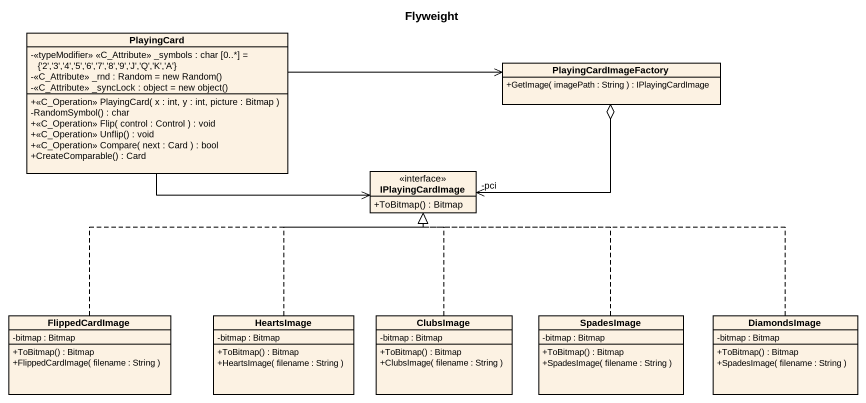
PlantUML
@startuml
title Flyweight
hide circle
hide empty members
skinparam classAttributeIconSize 0
class PlayingCard {
  -<<typeModifier>> <<C_Attribute>> _symbols : char [0..*] = {'2','3','4','5','6','7','8','9','J','Q','K','A'}
  {field} -<<C_Attribute>> _rnd : Random = new Random()
  {field} -<<C_Attribute>> _syncLock : object = new object()
  +<<C_Operation>> PlayingCard( x : int, y : int, picture : Bitmap )
  -RandomSymbol() : char
  +<<C_Operation>> Flip( control : Control ) : void
  +<<C_Operation>> Unflip() : void
  +<<C_Operation>> Compare( next : Card ) : bool
  +CreateComparable() : Card
}
class PlayingCardImageFactory {
  +GetImage( imagePath : String ) : IPlayingCardImage
}
interface IPlayingCardImage {
  +ToBitmap() : Bitmap
}
class FlippedCardImage {
  -bitmap : Bitmap
  +ToBitmap() : Bitmap
  +FlippedCardImage( filename : String )
}
class HeartsImage {
  -bitmap : Bitmap
  +ToBitmap() : Bitmap
  +HeartsImage( filename : String )
}
class ClubsImage {
  -bitmap : Bitmap
  +ToBitmap() : Bitmap
  +ClubsImage( filename : String )
}
class SpadesImage {
  -bitmap : Bitmap
  +ToBitmap() : Bitmap
  +SpadesImage( filename : String )
}
class DiamondsImage {
  -bitmap : Bitmap
  +ToBitmap() : Bitmap
  +SpadesImage( filename : String )
}
PlayingCard -right-> PlayingCardImageFactory
PlayingCard -right-> IPlayingCardImage
PlayingCardImageFactory o-left-> "-pci" IPlayingCardImage
FlippedCardImage .right.|> IPlayingCardImage
HeartsImage .up.|> IPlayingCardImage
ClubsImage .up.|> IPlayingCardImage
SpadesImage .up.|> IPlayingCardImage
DiamondsImage .left.|> IPlayingCardImage
@enduml
